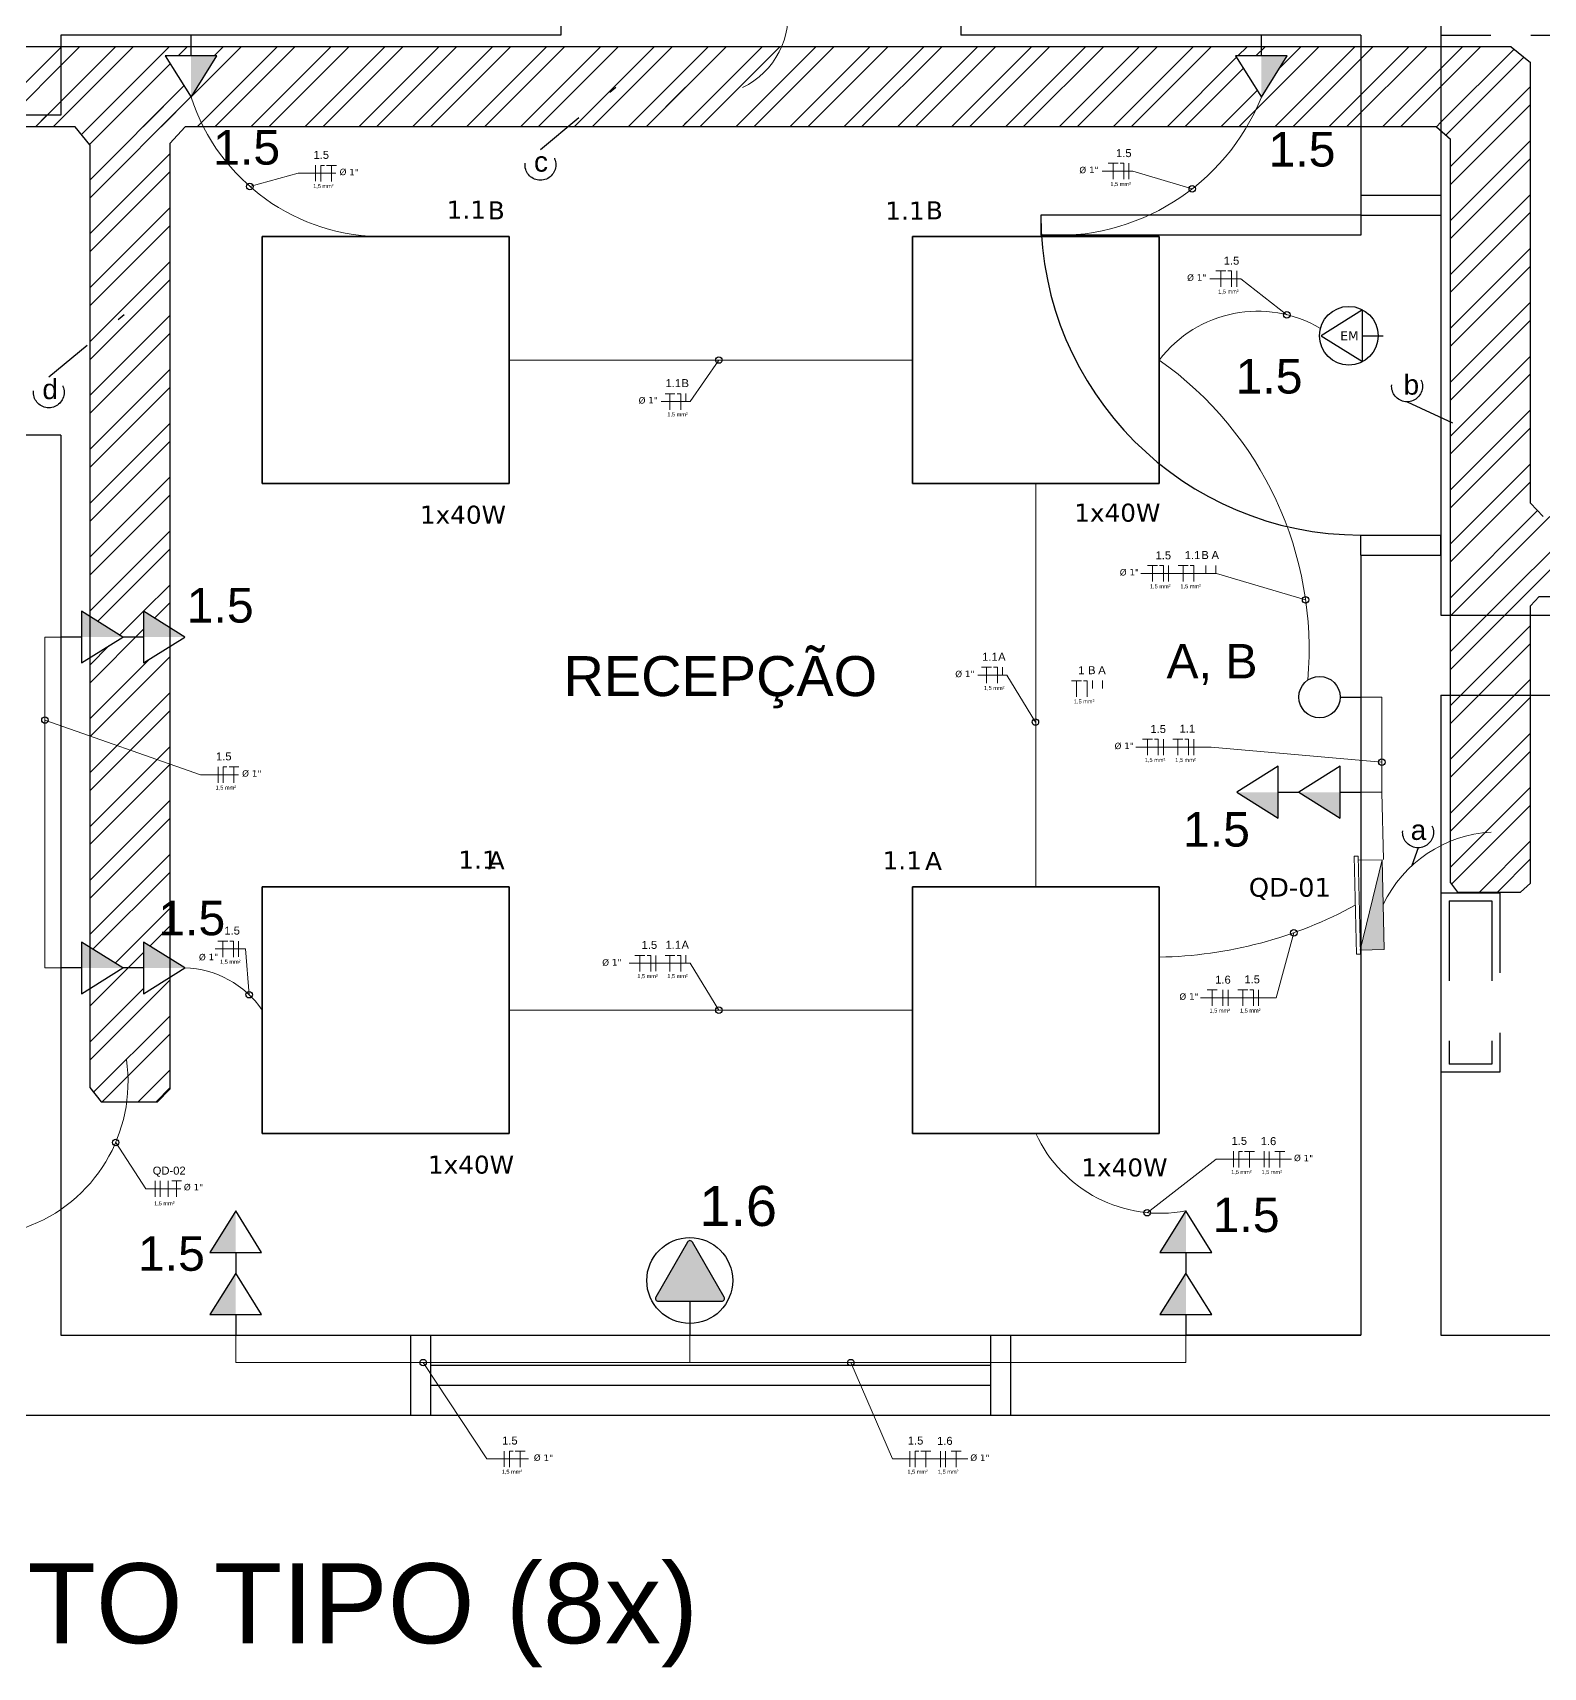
# Model space of a CAD drawing. Header units: metres. Extents: x 3257.7 to 3310.8, y 1679.5 to 1717.1.
# Drawn here: x 3265.929 to 3269.705, y 1693.458 to 1697.544 of the extents above; entities that cross this region are included whole.
import ezdxf
from ezdxf.enums import TextEntityAlignment as Align

# ---------------------------------------------------------------- set-up
doc = ezdxf.new("R2010")
doc.units = ezdxf.units.M
doc.linetypes.add('CONTORNO_QUADRO_T', pattern=[0.35, 0.2, -0.15])
doc.linetypes.add('HIDDEN2', pattern=[0.1875, 0.125, -0.0625])
doc.layers.add('DLX_BLD1_LUM', color=7, linetype='Continuous', true_color=0x55aa00)
for name, color, linetype, lineweight in [('ELE-PEÇAS', 10, 'Continuous', 13), ('Elet TEXT TOMADAS', 7, 'Continuous', 0), ('ELETRODUTO LUMINÁRIAS', 3, 'Continuous', 30), ('ELETRODUTOS', 5, 'Continuous', 20), ('REDE ELETRICA', 7, 'Continuous', 9)]:
    doc.layers.add(name, color=color, linetype=linetype, lineweight=lineweight)
for name, color, linetype in [('ELET- PEÇAS', 4, 'Continuous'), ('ELET-TOMADA', 4, 'Continuous'), ('ELETROCALHA NO FORRO', 6, 'Continuous'), ('ELETRODUTO LUMINÁRIA', 3, 'Continuous'), ('PAREDE', 4, 'Continuous'), ('PROJECAO', 1, 'HIDDEN2'), ('QUADROS_E_CAIXAS', 7, 'Continuous'), ('TEXTO-1', 7, 'Continuous'), ('VISTA', 251, 'Continuous')]:
    doc.layers.add(name, color=color, linetype=linetype)
doc.styles.add('ARIAL', font='arial.ttf')
doc.styles.add('GYN_Carimbo_Página', font='arial.ttf', dxfattribs={"height": 0.6})
doc.styles.add('KDF2', font='verdana.ttf', dxfattribs={"width": 0.9})
doc.styles.get("Standard").update_dxf_attribs({"font": 'arial.ttf'})
doc.styles.add('TableTextStyle', font='')
doc.styles.add('VERDANA', font='verdana.ttf')
doc.styles.get('TableTextStyle').set_extended_font_data('VERDANA.TTF')

# ---------------------------------------------------------------- blocks, each defined once
blk = doc.blocks.new('*U12')
blk.add_line((0, 0.12), (0, 0))
blk.add_circle((0, 0.24), 0.12)
at = {"layer": 'REDE ELETRICA', "style": 'GYN_Carimbo_Página'}
blk.add_attdef('COMANDO', text='', height=0.2, dxfattribs=at).set_placement((0, 0.5421), align=Align.MIDDLE_CENTER)
blk = doc.blocks.new('QLT SOBRE-50')
at = {"ltscale": 0.03}
h = blk.add_hatch(color=3, dxfattribs=at)
h.set_gradient(color1=(0, 255, 0), color2=(0, 255, 0), tint=1)
h.paths.add_polyline_path([(-0.225, 0.12), (-0.225, 0), (0.225, 0)])
for p, q in [((-0.245, 0.12), (-0.245, 0.14)), ((0.245, 0.14), (-0.245, 0.14)), ((0.245, 0.12), (-0.245, 0.12)), ((-0.225, 0.12), (-0.225, 0)), ((0.225, 0), (-0.225, 0.12)), ((0.225, 0), (0.225, 0.12)), ((0.245, 0.12), (0.245, 0.14)), ((-0.225, 0), (0.225, 0))]:
    blk.add_line(p, q)
blk = doc.blocks.new('*U15')
for points in [[(0, 0.36), (-0.075, 0.24), (0, 0.24)], [(0, 0.24), (-0.075, 0.24), (-0.15, 0.12), (0, 0.12)]]:
    blk.add_hatch(color=256).paths.add_polyline_path(points)
for p, q in [((0, 0.36), (-0.15, 0.12)), ((0.15, 0.12), (0, 0.36)), ((-0.15, 0.12), (0.15, 0.12)), ((0, 0.12), (0, 0))]:
    blk.add_line(p, q)
at = {"layer": 'REDE ELETRICA', "style": 'GYN_Carimbo_Página'}
blk.add_attdef('CIRCUITO', text='', height=0.2, dxfattribs=at).set_placement((0, 0.5421), align=Align.MIDDLE_CENTER)
blk = doc.blocks.new('TOM-BAIXA')
at = {"layer": 'ELET- PEÇAS'}
blk.add_line((0, -0.0898), (0, 0), dxfattribs=at)
blk.add_lwpolyline([(0.0065, -0.2469), (0.0907, -0.101, 0.57735), (0.0842, -0.0898), (-0.0842, -0.0898, 0.57735), (-0.0907, -0.101), (-0.0065, -0.2469, 0.57735)], format="xyb", close=True, dxfattribs=at)
blk = doc.blocks.new('bifasica')
at = {"layer": 'ELET-TOMADA', "ltscale": 0.5}
blk.add_hatch(color=256, dxfattribs=at).paths.add_polyline_path([(-0.0435, -0.0838, 0.57735), (-0.0322, -0.0903), (0.1136, -0.0061, 0.57735), (0.1136, 0.0068), (-0.0322, 0.0911, 0.57735), (-0.0435, 0.0846)])
at = {"layer": 'ELETRODUTO LUMINÁRIAS'}
blk.add_circle((0.0116, 0.0009), 0.1139, dxfattribs=at)
at = {"layer": 'ELET-TOMADA', "ltscale": 0.5, "rotation": 90}
blk.add_blockref('TOM-BAIXA', (-0.1333, 0.0004), dxfattribs=at)
blk = doc.blocks.new('*U36')
for p, q in [((0, 0.36), (-0.15, 0.12)), ((0.15, 0.12), (0, 0.36)), ((-0.15, 0.12), (0.15, 0.12)), ((0, 0.12), (0, 0))]:
    blk.add_line(p, q)
blk.add_circle((0, 0.2), 0.17)
at = {"layer": 'REDE ELETRICA', "style": 'GYN_Carimbo_Página'}
blk.add_attdef('CIRCUITO', text='', height=0.2, dxfattribs=at).set_placement((0, 0.5421), align=Align.MIDDLE_CENTER)

msp = doc.modelspace()

# ---------------------------------------------------------------- hatches: boundary and pattern name
at = {"layer": 'ELETROCALHA NO FORRO'}
h = msp.add_hatch(dxfattribs=at)
h.set_pattern_fill('ANSI32', color=256, scale=0.01)
h.paths.add_polyline_path([(3272.9616, 1696.3353), (3272.4185, 1696.3353, -0.027694), (3272.3336, 1696.3101, 0.051154), (3272.2886, 1696.1353), (3272.9616, 1696.1353)])
h.paths.add_polyline_path([(3272.3336, 1696.3101, -0.058231), (3272.1491, 1696.2886), (3272.1491, 1696.2386), (3272.1491, 1696.1353), (3272.2886, 1696.1353, -0.051154)])
h.paths.add_polyline_path([(3272.3336, 1696.3101, -0.007623), (3272.3433, 1696.3353), (3271.9491, 1696.3353), (3271.9491, 1696.2886), (3272.1491, 1696.2886, 0.058231)])
h.paths.add_polyline_path([(3272.1491, 1696.2886), (3271.9491, 1696.2886), (3271.9491, 1696.2386), (3272.1491, 1696.2386)])
h.paths.add_polyline_path([(3272.1491, 1696.2386), (3271.9491, 1696.2386), (3271.9491, 1696.1353), (3272.1491, 1696.1353)])
h.paths.add_polyline_path([(3275.3991, 1696.3353), (3272.9616, 1696.3353), (3272.9616, 1696.1353), (3275.3991, 1696.1353)])
h.paths.add_polyline_path([(3276.3616, 1696.3353), (3276.0042, 1696.3353), (3275.9596, 1696.3697), (3275.9596, 1696.777, 0.170652), (3275.7596, 1696.6927), (3275.7596, 1696.3663), (3275.7231, 1696.3353), (3275.5491, 1696.3353), (3275.5491, 1696.1353), (3276.3616, 1696.1353)])
h.paths.add_polyline_path([(3275.5031, 1696.3353), (3275.3991, 1696.3353), (3275.3991, 1696.1353), (3275.5031, 1696.1353)])
h.paths.add_polyline_path([(3275.5491, 1696.3353), (3275.5031, 1696.3353), (3275.5031, 1696.1353), (3275.5491, 1696.1353)])
h.paths.add_polyline_path([(3276.7193, 1696.2973), (3276.6702, 1696.3353), (3276.3616, 1696.3353), (3276.3616, 1696.1353), (3276.6742, 1696.1353), (3276.7193, 1696.1648)])
h.paths.add_polyline_path([(3275.8991, 1698.2861), (3275.7764, 1698.2861), (3275.7596, 1698.2709), (3275.7596, 1697.6886), (3275.8491, 1697.6886), (3275.8991, 1697.6886)])
h.paths.add_polyline_path([(3275.9491, 1698.2793), (3275.9394, 1698.2861), (3275.8991, 1698.2861), (3275.8991, 1697.6886), (3275.9491, 1697.6886)])
h.paths.add_polyline_path([(3275.9596, 1698.272), (3275.9491, 1698.2793), (3275.9491, 1697.6886), (3275.8991, 1697.6886), (3275.8991, 1697.5386), (3275.8491, 1697.5386), (3275.7596, 1697.5386), (3275.7596, 1696.6927, -0.170652), (3275.9596, 1696.777)])
h.paths.add_polyline_path([(3275.8991, 1697.6886), (3275.8491, 1697.6886), (3275.8491, 1697.5386), (3275.8991, 1697.5386)], flags=17)
h.paths.add_polyline_path([(3275.8491, 1697.6886), (3275.7596, 1697.6886), (3275.7596, 1697.5386), (3275.8491, 1697.5386)], flags=17)
h.paths.add_polyline_path([(3269.2491, 1697.5095), (3267.5618, 1697.5095, 0.025129), (3267.5652, 1697.3095), (3269.2491, 1697.3095)])
h.paths.add_polyline_path([(3268.9358, 1697.4869), (3269.0652, 1697.4869), (3269.0005, 1697.3834)], flags=16)
h.paths.add_polyline_path([(3269.4491, 1697.5095), (3269.2491, 1697.5095), (3269.2491, 1697.3095), (3269.4379, 1697.3095), (3269.4491, 1697.2994)])
h.paths.add_polyline_path([(3267.5618, 1697.5095), (3266.3249, 1697.5095), (3266.3249, 1697.4869), (3266.3896, 1697.4869), (3266.3249, 1697.3834, 0.039705), (3266.3556, 1697.3095), (3267.5652, 1697.3095, -0.025129)])
h.paths.add_polyline_path([(3266.3249, 1697.3834), (3266.2603, 1697.4869), (3266.3249, 1697.4869), (3266.3249, 1697.5095), (3265.9991, 1697.5095), (3265.9991, 1697.3386), (3265.8491, 1697.3386), (3265.8491, 1697.5095), (3265.3017, 1697.5095), (3265.2791, 1697.478), (3265.2791, 1697.3379), (3265.3122, 1697.3095), (3266.3556, 1697.3095, -0.039705)])
h.paths.add_polyline_path([(3265.9991, 1697.5095), (3265.8491, 1697.5095), (3265.8491, 1697.3386), (3265.9991, 1697.3386)], flags=17)
h.paths.add_polyline_path([(3276.4581, 1698.1019), (3276.6799, 1698.1019), (3276.6799, 1698.1694), (3276.4581, 1698.1694)], flags=9)
h = msp.add_hatch(dxfattribs=at)
h.set_pattern_fill('ANSI32', color=256, scale=0.01)
h.paths.add_polyline_path([(3266.2717, 1696.8387, 0.010536), (3266.226, 1696.8539, -0.624493), (3266.2116, 1696.8515), (3266.0717, 1696.7529), (3266.0717, 1696.0851), (3266.1543, 1696.0335), (3266.206, 1696.0335), (3266.206, 1696.0982), (3266.2717, 1696.0571)])
h.paths.add_polyline_path([(3266.2717, 1697.2678), (3266.3106, 1697.3095), (3267.5652, 1697.3095, -0.025129), (3267.5618, 1697.5095), (3265.9991, 1697.5095), (3265.9991, 1697.3386), (3265.8491, 1697.3386), (3265.8491, 1697.5095), (3265.3017, 1697.5095), (3265.2791, 1697.478), (3265.2791, 1697.3379), (3265.3122, 1697.3095), (3266.035, 1697.3095), (3266.0717, 1697.2643), (3266.0717, 1696.8898, -0.031123), (3266.2104, 1696.8585, -1.003557), (3266.226, 1696.8539, -0.010536), (3266.2717, 1696.8387)])
h.paths.add_polyline_path([(3266.3249, 1697.3834), (3266.2603, 1697.4869), (3266.3896, 1697.4869)], flags=16)
h.paths.add_polyline_path([(3266.2116, 1696.8515, -0.229284), (3266.2104, 1696.8585, 0.031123), (3266.0717, 1696.8898), (3266.0717, 1696.7529)])
h.paths.add_polyline_path([(3266.2717, 1696.01), (3266.206, 1695.9689), (3266.206, 1696.0335), (3266.1543, 1696.0335), (3266.0717, 1695.9819), (3266.0717, 1695.2582), (3266.1543, 1695.2066), (3266.206, 1695.2066), (3266.206, 1695.2713), (3266.2717, 1695.2302)])
h.paths.add_polyline_path([(3266.2717, 1695.183), (3266.206, 1695.142), (3266.206, 1695.2066), (3266.1543, 1695.2066), (3266.0717, 1695.155), (3266.0717, 1694.9074), (3266.1002, 1694.8722), (3266.2407, 1694.8722), (3266.2717, 1694.9038)])
h.paths.add_polyline_path([(3266.2411, 1695.2481), (3266.3507, 1695.2481), (3266.3507, 1695.3757), (3266.2411, 1695.3757)], flags=9)
h = msp.add_hatch(dxfattribs=at)
h.set_pattern_fill('ANSI32', color=256, scale=0.01)
h.paths.add_polyline_path([(3271.9491, 1696.1353), (3271.9491, 1696.2386), (3271.9491, 1696.3353), (3269.7051, 1696.3353), (3269.673, 1696.3685), (3269.673, 1697.4696), (3269.6249, 1697.5095), (3269.4491, 1697.5095), (3269.4491, 1697.2994), (3269.473, 1697.2779), (3269.473, 1696.0886), (3269.673, 1696.0886), (3269.673, 1696.1119), (3269.6947, 1696.1353)])
h = msp.add_hatch(dxfattribs=at)
h.set_pattern_fill('ANSI32', color=256, scale=0.01)
h.paths.add_polyline_path([(3269.673, 1695.8886), (3269.473, 1695.8886), (3269.473, 1695.4191), (3269.491, 1695.3963), (3269.6483, 1695.3963), (3269.673, 1695.4182)])
h.paths.add_polyline_path([(3269.673, 1696.0886), (3269.473, 1696.0886), (3269.473, 1695.8886), (3269.673, 1695.8886)])

# ---------------------------------------------------------------- linework, layer by layer
msp.add_line((3269.2491, 1694.2886), (3268.8116, 1694.2886))
for centre in [(3266.472, 1697.1599), (3268.8276, 1697.1543), (3269.0641, 1696.8393), (3267.644, 1696.7261), (3269.1109, 1696.1265), (3265.9597, 1695.8263), (3268.4355, 1695.8212), (3269.3016, 1695.7211), (3269.0813, 1695.2944), (3266.4702, 1695.1397), (3267.644, 1695.1011), (3266.1365, 1694.7702), (3268.7148, 1694.5947), (3266.9052, 1694.2199), (3267.9741, 1694.2199)]:
    msp.add_circle(centre, 0.00812)
at = {"layer": 'DLX_BLD1_LUM'}
for points in [[(3266.5031, 1696.4176, 0), (3266.5031, 1697.0346, 0)], [(3266.5031, 1697.0346, 0), (3266.5031, 1697.0346, 0)], [(3266.5031, 1697.0346, 0), (3266.5031, 1696.4176, 0)], [(3266.5031, 1697.0346, 0), (3267.1201, 1697.0346, 0)], [(3267.1201, 1697.0346, 0), (3266.5031, 1697.0346, 0)], [(3266.5031, 1697.0346, 0), (3266.5031, 1697.0346, 0)], [(3266.5031, 1697.0346, 0), (3266.5031, 1696.4176, 0)], [(3267.1201, 1697.0346, 0), (3266.5031, 1697.0346, 0)], [(3266.5031, 1696.4176, 0), (3266.5031, 1697.0346, 0)], [(3266.5031, 1697.0346, 0), (3267.1201, 1697.0346, 0)], [(3267.1201, 1697.0346, 0), (3267.1201, 1696.4176, 0)], [(3267.1201, 1696.4176, 0), (3267.1201, 1697.0346, 0)], [(3267.1201, 1697.0346, 0), (3267.1201, 1697.0346, 0)], [(3267.1201, 1697.0346, 0), (3267.1201, 1697.0346, 0)], [(3267.1201, 1696.4176, 0), (3267.1201, 1697.0346, 0)], [(3267.1201, 1697.0346, 0), (3267.1201, 1696.4176, 0)], [(3268.1281, 1696.4176, 0), (3268.1281, 1697.0346, 0)], [(3268.1281, 1697.0346, 0), (3268.1281, 1697.0346, 0)], [(3268.1281, 1697.0346, 0), (3268.1281, 1696.4176, 0)], [(3268.1281, 1697.0346, 0), (3268.7451, 1697.0346, 0)], [(3268.7451, 1697.0346, 0), (3268.1281, 1697.0346, 0)], [(3268.1281, 1697.0346, 0), (3268.1281, 1697.0346, 0)], [(3268.1281, 1697.0346, 0), (3268.1281, 1696.4176, 0)], [(3268.7451, 1697.0346, 0), (3268.1281, 1697.0346, 0)], [(3268.1281, 1696.4176, 0), (3268.1281, 1697.0346, 0)], [(3268.1281, 1697.0346, 0), (3268.7451, 1697.0346, 0)], [(3268.7451, 1697.0346, 0), (3268.7451, 1696.4176, 0)], [(3268.7451, 1696.4176, 0), (3268.7451, 1697.0346, 0)], [(3268.7451, 1697.0346, 0), (3268.7451, 1697.0346, 0)], [(3268.7451, 1697.0346, 0), (3268.7451, 1697.0346, 0)], [(3268.7451, 1696.4176, 0), (3268.7451, 1697.0346, 0)], [(3268.7451, 1697.0346, 0), (3268.7451, 1696.4176, 0)], [(3267.1201, 1696.4176, 0), (3266.5031, 1696.4176, 0)], [(3266.5031, 1696.4176, 0), (3266.5031, 1696.4176, 0)], [(3266.5031, 1696.4176, 0), (3267.1201, 1696.4176, 0)], [(3266.5031, 1696.4176, 0), (3266.5031, 1696.4176, 0)], [(3266.5031, 1696.4176, 0), (3267.1201, 1696.4176, 0)], [(3267.1201, 1696.4176, 0), (3266.5031, 1696.4176, 0)], [(3267.1201, 1696.4176, 0), (3267.1201, 1696.4176, 0)], [(3267.1201, 1696.4176, 0), (3267.1201, 1696.4176, 0)], [(3268.7451, 1696.4176, 0), (3268.1281, 1696.4176, 0)], [(3268.1281, 1696.4176, 0), (3268.1281, 1696.4176, 0)], [(3268.1281, 1696.4176, 0), (3268.7451, 1696.4176, 0)], [(3268.1281, 1696.4176, 0), (3268.1281, 1696.4176, 0)], [(3268.1281, 1696.4176, 0), (3268.7451, 1696.4176, 0)], [(3268.7451, 1696.4176, 0), (3268.1281, 1696.4176, 0)], [(3268.7451, 1696.4176, 0), (3268.7451, 1696.4176, 0)], [(3268.7451, 1696.4176, 0), (3268.7451, 1696.4176, 0)], [(3266.5031, 1694.7926, 0), (3266.5031, 1695.4096, 0)], [(3266.5031, 1695.4096, 0), (3266.5031, 1694.7926, 0)], [(3266.5031, 1695.4096, 0), (3267.1201, 1695.4096, 0)], [(3267.1201, 1695.4096, 0), (3266.5031, 1695.4096, 0)], [(3266.5031, 1695.4096, 0), (3266.5031, 1694.7926, 0)], [(3267.1201, 1695.4096, 0), (3266.5031, 1695.4096, 0)], [(3266.5031, 1694.7926, 0), (3266.5031, 1695.4096, 0)], [(3266.5031, 1695.4096, 0), (3267.1201, 1695.4096, 0)], [(3267.1201, 1695.4096, 0), (3267.1201, 1694.7926, 0)], [(3267.1201, 1694.7926, 0), (3267.1201, 1695.4096, 0)], [(3267.1201, 1695.4096, 0), (3267.1201, 1695.4096, 0)], [(3267.1201, 1695.4096, 0), (3267.1201, 1695.4096, 0)], [(3267.1201, 1694.7926, 0), (3267.1201, 1695.4096, 0)], [(3267.1201, 1695.4096, 0), (3267.1201, 1694.7926, 0)], [(3268.1281, 1694.7926, 0), (3268.1281, 1695.4096, 0)], [(3268.1281, 1695.4096, 0), (3268.1281, 1695.4096, 0)], [(3268.1281, 1695.4096, 0), (3268.1281, 1694.7926, 0)], [(3268.1281, 1695.4096, 0), (3268.7451, 1695.4096, 0)], [(3268.7451, 1695.4096, 0), (3268.1281, 1695.4096, 0)], [(3268.1281, 1695.4096, 0), (3268.1281, 1695.4096, 0)], [(3268.1281, 1695.4096, 0), (3268.1281, 1694.7926, 0)], [(3268.7451, 1695.4096, 0), (3268.1281, 1695.4096, 0)], [(3268.1281, 1694.7926, 0), (3268.1281, 1695.4096, 0)], [(3268.1281, 1695.4096, 0), (3268.7451, 1695.4096, 0)], [(3268.7451, 1695.4096, 0), (3268.7451, 1694.7926, 0)], [(3268.7451, 1694.7926, 0), (3268.7451, 1695.4096, 0)], [(3268.7451, 1694.7926, 0), (3268.7451, 1695.4096, 0)], [(3268.7451, 1695.4096, 0), (3268.7451, 1694.7926, 0)], [(3266.4643, 1695.1954, 0), (3266.4643, 1695.1954, 0)], [(3266.4643, 1695.1954, 0), (3266.4643, 1695.1954, 0)], [(3267.1201, 1694.7926, 0), (3266.5031, 1694.7926, 0)], [(3266.5031, 1694.7926, 0), (3266.5031, 1694.7926, 0)], [(3266.5031, 1694.7926, 0), (3267.1201, 1694.7926, 0)], [(3266.5031, 1694.7926, 0), (3266.5031, 1694.7926, 0)], [(3266.5031, 1694.7926, 0), (3267.1201, 1694.7926, 0)], [(3267.1201, 1694.7926, 0), (3266.5031, 1694.7926, 0)], [(3267.1201, 1694.7926, 0), (3267.1201, 1694.7926, 0)], [(3267.1201, 1694.7926, 0), (3267.1201, 1694.7926, 0)], [(3268.7451, 1694.7926, 0), (3268.1281, 1694.7926, 0)], [(3268.1281, 1694.7926, 0), (3268.1281, 1694.7926, 0)], [(3268.1281, 1694.7926, 0), (3268.7451, 1694.7926, 0)], [(3268.1281, 1694.7926, 0), (3268.1281, 1694.7926, 0)], [(3268.1281, 1694.7926, 0), (3268.7451, 1694.7926, 0)], [(3268.7451, 1694.7926, 0), (3268.1281, 1694.7926, 0)], [(3268.7451, 1694.7926, 0), (3268.7451, 1694.7926, 0)], [(3268.7451, 1694.7926, 0), (3268.7451, 1694.7926, 0)]]:
    msp.add_polyline3d(points, dxfattribs=at)
at = {"layer": 'Elet TEXT TOMADAS', "color": 7, "ltscale": 0.02}
for p, q in [((3266.6362, 1697.1732), (3266.6362, 1697.2129)), ((3266.6491, 1697.1728), (3266.6491, 1697.2128)), ((3266.6635, 1697.2128), (3266.6759, 1697.2128)), ((3266.6883, 1697.2128), (3266.6759, 1697.2128)), ((3266.6759, 1697.1728), (3266.6759, 1697.2128)), ((3268.6172, 1697.2179), (3268.6297, 1697.2179)), ((3268.6421, 1697.2179), (3268.6297, 1697.2179)), ((3268.6297, 1697.1779), (3268.6297, 1697.2179)), ((3268.6564, 1697.1779), (3268.6564, 1697.2179)), ((3268.6694, 1697.1781), (3268.6694, 1697.2181)), ((3268.8865, 1696.949), (3268.899, 1696.949)), ((3268.9114, 1696.949), (3268.899, 1696.949)), ((3268.899, 1696.909), (3268.899, 1696.949)), ((3268.9257, 1696.909), (3268.9257, 1696.949)), ((3268.9387, 1696.9091), (3268.9387, 1696.9491)), ((3267.5097, 1696.6421), (3267.5221, 1696.6421)), ((3267.5345, 1696.6421), (3267.5221, 1696.6421)), ((3267.5221, 1696.6021), (3267.5221, 1696.6421)), ((3267.5489, 1696.6021), (3267.5489, 1696.6421)), ((3267.5618, 1696.6223), (3267.5618, 1696.6423)), ((3268.7161, 1696.2123), (3268.7285, 1696.2123)), ((3268.741, 1696.2123), (3268.7285, 1696.2123)), ((3268.7285, 1696.1723), (3268.7285, 1696.2123)), ((3268.7553, 1696.1723), (3268.7553, 1696.2123)), ((3268.7682, 1696.1724), (3268.7682, 1696.2124)), ((3268.7922, 1696.2123), (3268.8047, 1696.2123)), ((3268.8171, 1696.2123), (3268.8047, 1696.2123)), ((3268.8047, 1696.1723), (3268.8047, 1696.2123)), ((3268.8314, 1696.1723), (3268.8314, 1696.2123)), ((3268.8612, 1696.1926), (3268.8612, 1696.2126)), ((3268.8866, 1696.1926), (3268.8866, 1696.2126)), ((3268.3011, 1695.9581), (3268.3136, 1695.9581)), ((3268.326, 1695.9581), (3268.3136, 1695.9581)), ((3268.3136, 1695.9181), (3268.3136, 1695.9581)), ((3268.3404, 1695.9181), (3268.3404, 1695.9581)), ((3268.3533, 1695.9383), (3268.3533, 1695.9583)), ((3268.526, 1695.9246), (3268.5384, 1695.9246)), ((3268.5508, 1695.9246), (3268.5384, 1695.9246)), ((3268.5384, 1695.8846), (3268.5384, 1695.9246)), ((3268.5652, 1695.8846), (3268.5652, 1695.9246)), ((3268.5781, 1695.9047), (3268.5781, 1695.9247)), ((3268.6035, 1695.9047), (3268.6035, 1695.9247)), ((3268.7032, 1695.7783), (3268.7157, 1695.7783)), ((3268.7281, 1695.7783), (3268.7157, 1695.7783)), ((3268.7157, 1695.7383), (3268.7157, 1695.7783)), ((3268.7424, 1695.7383), (3268.7424, 1695.7783)), ((3268.7554, 1695.7384), (3268.7554, 1695.7784)), ((3268.7793, 1695.7783), (3268.7918, 1695.7783)), ((3268.8042, 1695.7783), (3268.7918, 1695.7783)), ((3268.7918, 1695.7383), (3268.7918, 1695.7783)), ((3268.8186, 1695.7383), (3268.8186, 1695.7783)), ((3268.8315, 1695.7387), (3268.8315, 1695.7784)), ((3266.3925, 1695.6696), (3266.3925, 1695.7092)), ((3266.4055, 1695.6691), (3266.4055, 1695.7091)), ((3266.4198, 1695.7091), (3266.4322, 1695.7091)), ((3266.4447, 1695.7091), (3266.4322, 1695.7091)), ((3266.4322, 1695.6691), (3266.4322, 1695.7091)), ((3266.3917, 1695.2736), (3266.4041, 1695.2736)), ((3266.4165, 1695.2736), (3266.4041, 1695.2736)), ((3266.4041, 1695.2336), (3266.4041, 1695.2736)), ((3266.4309, 1695.2336), (3266.4309, 1695.2736)), ((3266.4438, 1695.2341), (3266.4438, 1695.2737)), ((3267.4346, 1695.2378), (3267.4471, 1695.2378)), ((3267.4595, 1695.2378), (3267.4471, 1695.2378)), ((3267.4471, 1695.1978), (3267.4471, 1695.2378)), ((3267.4739, 1695.1978), (3267.4739, 1695.2378)), ((3267.4868, 1695.1983), (3267.4868, 1695.2379)), ((3267.5097, 1695.238), (3267.5221, 1695.238)), ((3267.5345, 1695.238), (3267.5221, 1695.238)), ((3267.5221, 1695.198), (3267.5221, 1695.238)), ((3267.5489, 1695.198), (3267.5489, 1695.238)), ((3267.5618, 1695.2181), (3267.5618, 1695.2381)), ((3268.8651, 1695.1517), (3268.8776, 1695.1517)), ((3268.89, 1695.1517), (3268.8776, 1695.1517)), ((3268.8776, 1695.1117), (3268.8776, 1695.1517)), ((3268.9044, 1695.1117), (3268.9044, 1695.1517)), ((3268.9173, 1695.1118), (3268.9173, 1695.1518)), ((3268.9413, 1695.1517), (3268.9537, 1695.1517)), ((3268.9661, 1695.1517), (3268.9537, 1695.1517)), ((3268.9537, 1695.1117), (3268.9537, 1695.1517)), ((3268.9805, 1695.1117), (3268.9805, 1695.1517)), ((3268.9934, 1695.1121), (3268.9934, 1695.1518)), ((3268.9309, 1694.7085), (3268.9309, 1694.7481)), ((3268.9438, 1694.708), (3268.9438, 1694.748)), ((3268.9582, 1694.748), (3268.9706, 1694.748)), ((3268.983, 1694.748), (3268.9706, 1694.748)), ((3268.9706, 1694.708), (3268.9706, 1694.748)), ((3269.007, 1694.7081), (3269.007, 1694.7481)), ((3269.0199, 1694.708), (3269.0199, 1694.748)), ((3269.0343, 1694.748), (3269.0467, 1694.748)), ((3269.0592, 1694.748), (3269.0467, 1694.748)), ((3269.0467, 1694.708), (3269.0467, 1694.748)), ((3266.2351, 1694.6345), (3266.2351, 1694.6745)), ((3266.2481, 1694.6344), (3266.2481, 1694.6744)), ((3266.2674, 1694.6344), (3266.2674, 1694.6744)), ((3266.2765, 1694.6742), (3266.2889, 1694.6742)), ((3266.3013, 1694.6742), (3266.2889, 1694.6742)), ((3266.2889, 1694.6342), (3266.2889, 1694.6742)), ((3267.1077, 1693.9592), (3267.1077, 1693.9989)), ((3267.1206, 1693.9588), (3267.1206, 1693.9988)), ((3267.135, 1693.9988), (3267.1474, 1693.9988)), ((3267.1598, 1693.9988), (3267.1474, 1693.9988)), ((3267.1474, 1693.9588), (3267.1474, 1693.9988)), ((3268.1218, 1693.9592), (3268.1218, 1693.9989)), ((3268.1347, 1693.9588), (3268.1347, 1693.9988)), ((3268.1491, 1693.9988), (3268.1615, 1693.9988)), ((3268.1739, 1693.9988), (3268.1615, 1693.9988)), ((3268.1615, 1693.9588), (3268.1615, 1693.9988)), ((3268.1979, 1693.9589), (3268.1979, 1693.9989)), ((3268.2108, 1693.9588), (3268.2108, 1693.9988)), ((3268.2252, 1693.9988), (3268.2376, 1693.9988)), ((3268.25, 1693.9988), (3268.2376, 1693.9988)), ((3268.2376, 1693.9588), (3268.2376, 1693.9988))]:
    msp.add_line(p, q, dxfattribs=at)
at = {"layer": 'Elet TEXT TOMADAS'}
for p, q in [((3266.6491, 1697.2128), (3266.6583, 1697.2128)), ((3268.6564, 1697.2179), (3268.6472, 1697.2179)), ((3268.9257, 1696.949), (3268.9165, 1696.949)), ((3267.5489, 1696.6421), (3267.5397, 1696.6421)), ((3268.7553, 1696.2123), (3268.7461, 1696.2123)), ((3268.8314, 1696.2123), (3268.8222, 1696.2123)), ((3268.3404, 1695.9581), (3268.3311, 1695.9581)), ((3268.5652, 1695.9246), (3268.556, 1695.9246)), ((3268.7424, 1695.7783), (3268.7332, 1695.7783)), ((3268.8186, 1695.7783), (3268.8093, 1695.7783)), ((3266.4055, 1695.7091), (3266.4147, 1695.7091)), ((3266.4309, 1695.2736), (3266.4217, 1695.2736)), ((3267.4739, 1695.2378), (3267.4647, 1695.2378)), ((3267.5489, 1695.238), (3267.5397, 1695.238)), ((3268.9805, 1695.1517), (3268.9713, 1695.1517)), ((3268.9438, 1694.748), (3268.953, 1694.748)), ((3267.1206, 1693.9988), (3267.1298, 1693.9988)), ((3268.1347, 1693.9988), (3268.1439, 1693.9988))]:
    msp.add_line(p, q, dxfattribs=at)
at = {"layer": 'Elet TEXT TOMADAS', "color": 7}
for p, q in [((3266.472, 1697.1599), (3266.5926, 1697.1931)), ((3266.6869, 1697.1931), (3266.5926, 1697.1931)), ((3268.6026, 1697.1983), (3268.6794, 1697.1983)), ((3268.6122, 1697.1983), (3268.6794, 1697.1983)), ((3268.8276, 1697.1543), (3268.6794, 1697.1983)), ((3268.8719, 1696.9293), (3268.9487, 1696.9293)), ((3268.8815, 1696.9293), (3268.9487, 1696.9293)), ((3269.0641, 1696.8393), (3268.9487, 1696.9293)), ((3267.644, 1696.7261), (3267.5728, 1696.6223)), ((3267.5004, 1696.6223), (3267.5728, 1696.6223)), ((3268.6993, 1696.1926), (3268.888, 1696.1926)), ((3268.7111, 1696.1926), (3268.7782, 1696.1926)), ((3269.1109, 1696.1265), (3268.888, 1696.1926)), ((3268.2919, 1695.9383), (3268.3643, 1695.9383)), ((3268.4355, 1695.8212), (3268.3643, 1695.9383)), ((3265.9597, 1695.8263), (3266.3489, 1695.6894)), ((3268.6864, 1695.7586), (3268.8751, 1695.7586)), ((3268.6982, 1695.7586), (3268.7654, 1695.7586)), ((3269.3016, 1695.7211), (3268.8751, 1695.7586)), ((3266.4433, 1695.6894), (3266.3489, 1695.6894)), ((3269.0813, 1695.2944), (3269.037, 1695.132)), ((3266.3849, 1695.2539), (3266.4614, 1695.2539)), ((3266.4702, 1695.1397), (3266.4614, 1695.2539)), ((3267.4197, 1695.2181), (3267.5728, 1695.2181)), ((3267.644, 1695.1011), (3267.5728, 1695.2181)), ((3268.8483, 1695.132), (3269.037, 1695.132)), ((3268.8601, 1695.132), (3268.9273, 1695.132)), ((3266.1365, 1694.7702), (3266.2122, 1694.6544)), ((3268.7148, 1694.5947), (3268.8873, 1694.7284)), ((3269.076, 1694.7284), (3268.8873, 1694.7284)), ((3269.0642, 1694.7284), (3268.997, 1694.7284)), ((3266.2997, 1694.6544), (3266.2122, 1694.6544)), ((3266.9052, 1694.2199), (3267.0641, 1693.9791)), ((3267.9741, 1694.2199), (3268.0782, 1693.9791)), ((3267.1683, 1693.9791), (3267.0641, 1693.9791)), ((3268.2669, 1693.9791), (3268.0782, 1693.9791)), ((3268.2551, 1693.9791), (3268.1879, 1693.9791))]:
    msp.add_line(p, q, dxfattribs=at)
at = {"layer": 'ELETROCALHA NO FORRO'}
for p, q in [((3269.6249, 1697.5095), (3265.3017, 1697.5095)), ((3269.6249, 1697.5095), (3269.673, 1697.4696)), ((3269.673, 1696.3685), (3269.673, 1697.4696)), ((3266.035, 1697.3095), (3265.3122, 1697.3095)), ((3266.0717, 1697.2643), (3266.035, 1697.3095)), ((3266.2717, 1697.2678), (3266.3106, 1697.3095)), ((3269.4379, 1697.3095), (3266.3106, 1697.3095)), ((3269.4379, 1697.3095), (3269.473, 1697.2779)), ((3266.0717, 1697.2643), (3266.0717, 1694.9074)), ((3266.2717, 1697.2678), (3266.2717, 1694.9038)), ((3269.473, 1695.4191), (3269.473, 1697.2779)), ((3269.673, 1696.3685), (3269.7051, 1696.3353)), ((3269.673, 1696.1119), (3269.6947, 1696.1353)), ((3269.673, 1695.4182), (3269.673, 1696.1119)), ((3269.6947, 1696.1353), (3276.6742, 1696.1353)), ((3269.473, 1695.4191), (3269.491, 1695.3963)), ((3269.6483, 1695.3963), (3269.673, 1695.4182)), ((3269.491, 1695.3963), (3269.6483, 1695.3963)), ((3266.0717, 1694.9074), (3266.1002, 1694.8722)), ((3266.2407, 1694.8722), (3266.2717, 1694.9038)), ((3266.1002, 1694.8722), (3266.2407, 1694.8722))]:
    msp.add_line(p, q, dxfattribs=at)
at = {"layer": 'ELETRODUTOS'}
for p, q in [((3268.1281, 1696.7261), (3267.1201, 1696.7261)), ((3268.4366, 1696.4176), (3268.4366, 1695.4096)), ((3265.9991, 1696.0335), (3265.9597, 1696.0335)), ((3265.9597, 1696.0335), (3265.9597, 1695.2066)), ((3269.2491, 1695.8836), (3269.3016, 1695.8836)), ((3269.3016, 1695.8836), (3269.3016, 1695.6459)), ((3269.3016, 1695.6459), (3269.2491, 1695.6459)), ((3269.3016, 1695.6459), (3269.3054, 1695.4773)), ((3265.9597, 1695.2066), (3265.9991, 1695.2066)), ((3268.1281, 1695.1011), (3267.1201, 1695.1011)), ((3266.4366, 1694.2199), (3266.4366, 1694.2886)), ((3267.5719, 1694.2199), (3267.5719, 1694.2886)), ((3268.8116, 1694.2886), (3268.8116, 1694.2199)), ((3267.5719, 1694.2199), (3266.4366, 1694.2199)), ((3268.8116, 1694.2199), (3267.5719, 1694.2199))]:
    msp.add_line(p, q, dxfattribs=at)
for centre, radius, start, end in [((3267.6138, 1697.5901), 0.2038, 296.1198, 9.2773), ((3266.8049, 1697.5392), 0.5046, 197.979, 270.7608), ((3268.4871, 1697.5911), 0.5538, 266.0691, 337.9737), ((3268.9908, 1696.5399), 0.3083, 59.3513, 142.849), ((3268.2349, 1696.0034), 0.8847, 354.9871, 54.7776), ((3269.5915, 1695.2299), 0.3165, 93.0369, 154.7805), ((3268.7262, 1696.2962), 1.0628, 271.0193, 298.6115), ((3266.3026, 1694.9636), 0.2431, 34.4408, 88.3907), ((3265.7805, 1694.9219), 0.3869, 289.4279, 8.284), ((3268.7484, 1694.9365), 0.3434, 204.7696, 280.6043)]:
    msp.add_arc(centre, radius, start, end, dxfattribs=at)
at = {"layer": 'PAREDE', "linetype": 'Continuous'}
for p, q in [((3269.4491, 1700.9386), (3269.4491, 1697.1386)), ((3267.2491, 1697.6886), (3267.2491, 1697.5386)), ((3268.2491, 1697.6886), (3268.2491, 1697.5386)), ((3267.2491, 1697.5386), (3265.9991, 1697.5386)), ((3269.2491, 1697.5386), (3268.2491, 1697.5386)), ((3269.2491, 1697.5386), (3269.2491, 1697.1386)), ((3269.2491, 1697.1386), (3269.4491, 1697.1386)), ((3269.2491, 1696.2386), (3269.2491, 1694.2886)), ((3269.2491, 1696.2386), (3269.4491, 1696.2386)), ((3269.4491, 1696.2386), (3269.4491, 1696.0886)), ((3269.4491, 1695.8886), (3269.4491, 1694.2886))]:
    msp.add_line(p, q, dxfattribs=at)
at = {"layer": 'PAREDE'}
for p, q in [((3265.9991, 1697.5386), (3265.9991, 1697.3386)), ((3265.9991, 1697.3386), (3265.8491, 1697.3386)), ((3265.9991, 1696.5386), (3265.8491, 1696.5386)), ((3265.9991, 1696.5386), (3265.9991, 1694.2886)), ((3269.4491, 1696.0886), (3270.3491, 1696.0886)), ((3269.4491, 1695.8886), (3270.3491, 1695.8886)), ((3265.9991, 1694.2886), (3266.8741, 1694.2886)), ((3266.8741, 1694.0886), (3266.8741, 1694.2886)), ((3268.3741, 1694.2886), (3269.2491, 1694.2886)), ((3268.3741, 1694.0886), (3268.3741, 1694.2886)), ((3269.4491, 1694.2886), (3271.9491, 1694.2886)), ((3262.3991, 1694.0886), (3266.8741, 1694.0886)), ((3268.3741, 1694.0886), (3273.0241, 1694.0886))]:
    msp.add_line(p, q, dxfattribs=at)
at = {"layer": 'PROJECAO'}
for p, q in [((3269.4491, 1697.5386), (3271.9491, 1697.5386)), ((3267.1982, 1697.2526), (3267.3867, 1697.4084)), ((3265.9693, 1696.6839), (3266.1578, 1696.8397)), ((3269.3645, 1696.6218), (3269.553, 1696.535)), ((3269.392, 1695.5068), (3269.3766, 1695.4623))]:
    msp.add_line(p, q, dxfattribs=at)
for centre in [(3267.1982, 1697.2141), (3265.9693, 1696.6454), (3269.3645, 1696.6604), (3269.392, 1695.5453)]:
    msp.add_circle(centre, 0.0385, dxfattribs=at)
at = {"layer": 'QUADROS_E_CAIXAS', "linetype": 'CONTORNO_QUADRO_T'}
for p, q in [((3269.4491, 1695.3944), (3269.4491, 1694.9457)), ((3269.4491, 1695.3944), (3269.5966, 1695.3944)), ((3269.4695, 1695.374), (3269.4695, 1694.9661)), ((3269.4695, 1695.374), (3269.5762, 1695.374)), ((3269.5762, 1695.374), (3269.5762, 1694.9661)), ((3269.5966, 1695.3944), (3269.5966, 1694.9457)), ((3269.5762, 1694.9661), (3269.4695, 1694.9661)), ((3269.5966, 1694.9457), (3269.4491, 1694.9457))]:
    msp.add_line(p, q, dxfattribs=at)
at = {"layer": 'VISTA', "linetype": 'Continuous'}
for p, q in [((3269.2491, 1697.1386), (3269.2491, 1697.0886)), ((3269.4491, 1697.1386), (3269.4491, 1697.0886)), ((3269.4491, 1697.1386), (3269.4491, 1696.2386)), ((3269.2491, 1697.0886), (3268.4491, 1697.0886)), ((3268.4491, 1697.0886), (3268.4491, 1697.0386)), ((3269.2491, 1697.0886), (3269.4491, 1697.0886)), ((3269.2491, 1697.0886), (3269.2491, 1697.0386)), ((3269.2491, 1697.0386), (3268.4491, 1697.0386)), ((3269.2491, 1696.2386), (3269.2491, 1696.2886)), ((3269.2491, 1696.2886), (3269.4491, 1696.2886)), ((3269.4491, 1696.2386), (3269.4491, 1696.2886))]:
    msp.add_line(p, q, dxfattribs=at)
at = {"layer": 'VISTA'}
for p, q in [((3266.8741, 1694.2886), (3268.3741, 1694.2886)), ((3266.9241, 1694.0886), (3266.9241, 1694.2886)), ((3268.3241, 1694.0886), (3268.3241, 1694.2886)), ((3266.9241, 1694.2136), (3268.3241, 1694.2136)), ((3266.9241, 1694.1636), (3268.3241, 1694.1636)), ((3266.8741, 1694.0886), (3268.3741, 1694.0886))]:
    msp.add_line(p, q, dxfattribs=at)
at = {"layer": 'VISTA', "linetype": 'Continuous'}
msp.add_arc((3269.2491, 1697.0886), 0.8, 180, 270, dxfattribs=at)

# ---------------------------------------------------------------- block references
at = {"layer": 'ELE-PEÇAS', "xscale": 0.5, "yscale": 0.5, "zscale": 0.5, "rotation": 91.29096480811596}
msp.add_blockref('QLT SOBRE-50', (3269.3051, 1695.3647), dxfattribs=at)
at = {"layer": 'ELET-TOMADA', "color": 1, "lineweight": 25, "xscale": 0.9426021381704572, "yscale": 0.9426021381704572, "zscale": 0.9426021381704572, "rotation": 90}
msp.add_blockref('bifasica', (3267.5723, 1694.4142), dxfattribs=at)
at = {"layer": 'ELETRODUTO LUMINÁRIA'}
ref = msp.add_blockref('*U15', (3266.3249, 1697.5386), dxfattribs=dict(at, xscale=0.4310284338323022, yscale=0.4310284338323022, zscale=0.4310284338323022, rotation=180))
ref.add_attrib('CIRCUITO', '1.5', dxfattribs={"layer": 'REDE ELETRICA', "height": 0.08621, "style": 'GYN_Carimbo_Página'}).set_placement((3266.4639, 1697.2577), align=Align.MIDDLE_CENTER)
ref = msp.add_blockref('*U15', (3269.0005, 1697.5386), dxfattribs=dict(at, xscale=0.4310284338323022, yscale=0.4310284338323022, zscale=0.4310284338323022, rotation=180))
ref.add_attrib('CIRCUITO', '1.5', dxfattribs={"layer": 'REDE ELETRICA', "height": 0.08621, "style": 'GYN_Carimbo_Página'}).set_placement((3269.1019, 1697.253), align=Align.MIDDLE_CENTER)
ref = msp.add_blockref('*U36', (3269.3052, 1696.787), dxfattribs=dict(at, xscale=0.4310284338323022, yscale=0.4310284338323022, zscale=0.4310284338323022, rotation=89.99999999999997))
ref.add_attrib('CIRCUITO', '1.5', dxfattribs={"layer": 'REDE ELETRICA', "height": 0.08621, "style": 'GYN_Carimbo_Página'}).set_placement((3269.0196, 1696.6856), align=Align.MIDDLE_CENTER)
ref = msp.add_blockref('*U15', (3266.1543, 1696.0335), dxfattribs=dict(at, xscale=0.4310284338323022, yscale=0.4310284338323022, zscale=0.4310284338323022, rotation=270))
ref.add_attrib('CIRCUITO', '1.5', dxfattribs={"layer": 'REDE ELETRICA', "height": 0.08621, "style": 'GYN_Carimbo_Página'}).set_placement((3266.3978, 1696.113), align=Align.MIDDLE_CENTER)
at = {"layer": 'ELETRODUTO LUMINÁRIA', "xscale": 0.4310284338323022, "yscale": 0.4310284338323022, "zscale": 0.4310284338323022}
for p, rotation in [((3265.9991, 1696.0335), 270), ((3269.2491, 1695.6459), 90), ((3265.9991, 1695.2066), 270)]:
    msp.add_blockref('*U15', p, dxfattribs=dict(at, rotation=rotation))
at = {"layer": 'ELETRODUTO LUMINÁRIA'}
ref = msp.add_blockref('*U12', (3269.2491, 1695.8836), dxfattribs=dict(at, xscale=0.4310284338323022, yscale=0.4310284338323022, zscale=0.4310284338323022, rotation=90))
ref.add_attrib('COMANDO', 'A, B', dxfattribs={"layer": 'REDE ELETRICA', "height": 0.08621, "style": 'GYN_Carimbo_Página'}).set_placement((3268.8769, 1695.9732), align=Align.MIDDLE_CENTER)
ref = msp.add_blockref('*U15', (3269.0939, 1695.6459), dxfattribs=dict(at, xscale=0.4310284338323022, yscale=0.4310284338323022, zscale=0.4310284338323022, rotation=90))
ref.add_attrib('CIRCUITO', '1.5', dxfattribs={"layer": 'REDE ELETRICA', "height": 0.08621, "style": 'GYN_Carimbo_Página'}).set_placement((3268.8881, 1695.553), align=Align.MIDDLE_CENTER)
ref = msp.add_blockref('*U15', (3266.1543, 1695.2066), dxfattribs=dict(at, xscale=0.4310284338323022, yscale=0.4310284338323022, zscale=0.4310284338323022, rotation=270))
ref.add_attrib('CIRCUITO', '1.5', dxfattribs={"layer": 'REDE ELETRICA', "height": 0.08621, "style": 'GYN_Carimbo_Página'}).set_placement((3266.3267, 1695.3313), align=Align.MIDDLE_CENTER)
ref = msp.add_blockref('*U15', (3268.8116, 1694.4438), dxfattribs=dict(at, xscale=0.4310284338323022, yscale=0.4310284338323022, zscale=0.4310284338323022))
ref.add_attrib('CIRCUITO', '1.5', dxfattribs={"layer": 'REDE ELETRICA', "height": 0.08621, "style": 'GYN_Carimbo_Página'}).set_placement((3268.9622, 1694.5893), align=Align.MIDDLE_CENTER)
ref = msp.add_blockref('*U15', (3266.4366, 1694.4438), dxfattribs=dict(at, xscale=0.4310284338323022, yscale=0.4310284338323022, zscale=0.4310284338323022))
ref.add_attrib('CIRCUITO', '1.5', dxfattribs={"layer": 'REDE ELETRICA', "height": 0.08621, "style": 'GYN_Carimbo_Página'}).set_placement((3266.2758, 1694.4926), align=Align.MIDDLE_CENTER)
at = {"layer": 'ELETRODUTO LUMINÁRIA', "xscale": 0.4310284338323022, "yscale": 0.4310284338323022, "zscale": 0.4310284338323022}
for p in [(3266.4366, 1694.2886), (3268.8116, 1694.2886)]:
    msp.add_blockref('*U15', p, dxfattribs=at)

# ---------------------------------------------------------------- texts
for s, p in [('RECEPÇÃO', (3267.256, 1695.8861)), ('1.6', (3267.5955, 1694.5615))]:
    msp.add_text(s, height=0.1).set_placement(p)
at = {"color": 3}
msp.add_text('PLANTA BAIXA - PAVIMENTO TIPO (8x)', height=0.2, dxfattribs=at).set_placement((3262.4233, 1693.5184))
at = {"layer": 'Elet TEXT TOMADAS', "color": 7, "ltscale": 0.05, "style": 'ARIAL'}
for s, height, rotation, p in [('1.5', 0.02, 0, (3266.631, 1697.2291)), ('1.5', 0.02, 360, (3268.637, 1697.2335)), ('1,5 mm²', 0.01, 0, (3266.63, 1697.156)), ('1,5 mm²', 0.01, 360, (3268.623, 1697.1612)), ('1.5', 0.02, 360, (3268.9063, 1696.9646)), ('1,5 mm²', 0.01, 360, (3268.8923, 1696.8923)), ('1.1', 0.02, 360, (3267.5109, 1696.6584)), ('B', 0.02, 360, (3267.5509, 1696.6584)), ('1,5 mm²', 0.01, 360, (3267.5154, 1696.5854)), ('1.5', 0.02, 360, (3268.7358, 1696.2279)), ('1.1', 0.02, 360, (3268.8088, 1696.2286)), ('B', 0.02, 360, (3268.8503, 1696.2288)), ('A', 0.02, 360, (3268.8757, 1696.2288)), ('1,5 mm²', 0.01, 360, (3268.7219, 1696.1556)), ('1,5 mm²', 0.01, 360, (3268.798, 1696.1556)), ('1.1', 0.02, 360, (3268.3024, 1695.9744)), ('A', 0.02, 360, (3268.3424, 1695.9744)), ('1', 0.02, 360, (3268.5425, 1695.9409)), ('B', 0.02, 360, (3268.5672, 1695.9409)), ('A', 0.02, 360, (3268.5926, 1695.9409)), ('1,5 mm²', 0.01, 360, (3268.3069, 1695.9014)), ('1,5 mm²', 0.01, 360, (3268.5317, 1695.8678)), ('1.5', 0.02, 360, (3268.723, 1695.7938)), ('1.1', 0.02, 360, (3268.7959, 1695.7946)), ('1.5', 0.02, 0, (3266.3873, 1695.7254)), ('1,5 mm²', 0.01, 360, (3268.709, 1695.7215)), ('1,5 mm²', 0.01, 360, (3268.7851, 1695.7215)), ('1,5 mm²', 0.01, 0, (3266.3864, 1695.6524)), ('1.5', 0.02, 360, (3266.4082, 1695.2899)), ('1.5', 0.02, 360, (3267.4512, 1695.2541)), ('1.1', 0.02, 360, (3267.5109, 1695.2543)), ('A', 0.02, 360, (3267.5509, 1695.2543)), ('1,5 mm²', 0.01, 360, (3266.3974, 1695.2169)), ('1,5 mm²', 0.01, 360, (3267.4404, 1695.1811)), ('1,5 mm²', 0.01, 360, (3267.5154, 1695.1812)), ('1.6', 0.02, 360, (3268.8849, 1695.1672)), ('1.5', 0.02, 360, (3268.9579, 1695.168)), ('1,5 mm²', 0.01, 360, (3268.8709, 1695.095)), ('1,5 mm²', 0.01, 360, (3268.947, 1695.095)), ('1.5', 0.02, 0, (3268.9257, 1694.7643)), ('1.6', 0.02, 0, (3268.9988, 1694.7636)), ('QD-02', 0.02, 0, (3266.2291, 1694.6899)), ('1,5 mm²', 0.01, 0, (3268.9247, 1694.6913)), ('1,5 mm²', 0.01, 0, (3269.0009, 1694.6913)), ('1,5 mm²', 0.01, 0, (3266.2325, 1694.613)), ('1.5', 0.02, 0, (3267.1025, 1694.0151)), ('1.5', 0.02, 0, (3268.1166, 1694.0151)), ('1.6', 0.02, 0, (3268.1897, 1694.0143)), ('1,5 mm²', 0.01, 0, (3267.1015, 1693.9421)), ('1,5 mm²', 0.01, 0, (3268.1156, 1693.9421)), ('1,5 mm²', 0.01, 0, (3268.1918, 1693.9421))]:
    msp.add_text(s, height=height, rotation=rotation, dxfattribs=at).set_placement(p)
at = {"layer": 'Elet TEXT TOMADAS', "style": 'KDF2'}
for rotation, p in [(359.274, (3266.6961, 1697.1885)), (0.726, (3268.5454, 1697.1931)), (0.726, (3268.8147, 1696.9241)), (0.726, (3267.4437, 1696.6173)), (0.726, (3268.6463, 1696.1874)), (0.726, (3268.2351, 1695.9333)), (0.726, (3268.6334, 1695.7534)), (359.274, (3266.4524, 1695.6848)), (0.726, (3266.3446, 1695.2255)), (0.726, (3267.3527, 1695.2121)), (0.726, (3268.7954, 1695.1268)), (359.274, (3269.0817, 1694.7237)), (359.274, (3266.3068, 1694.6508)), (359.274, (3267.1815, 1693.9745)), (359.274, (3268.2726, 1693.9745))]:
    msp.add_text('%%C 1"', height=0.016, rotation=rotation, dxfattribs=at).set_placement(p)
at = {"layer": 'Elet TEXT TOMADAS', "style": 'TableTextStyle'}
for s, p in [('1.1', (3266.9638, 1697.0793)), ('B', (3267.0667, 1697.0778)), ('B', (3268.1617, 1697.0778)), ('1.1', (3268.0604, 1697.0771)), ('1x40W', (3266.8968, 1696.3171)), ('1x40W', (3268.5325, 1696.3221)), ('1.1', (3266.9932, 1695.4545)), ('A', (3267.0667, 1695.4529)), ('1.1', (3268.0535, 1695.4529)), ('A', (3268.1597, 1695.4515)), ('1x40W', (3266.9169, 1694.6924)), ('1x40W', (3268.5503, 1694.6853))]:
    msp.add_text(s, height=0.045, dxfattribs=at).set_placement(p)
at = {"layer": 'Elet TEXT TOMADAS', "char_height": 0.05, "attachment_point": 1}
for s, insert in [('c', (3267.1822, 1697.2471)), ('d', (3265.9533, 1696.6784)), ('b', (3269.3559, 1696.6896)), ('a', (3269.3735, 1695.5766))]:
    msp.add_mtext_dynamic_manual_height_columns(s, width=0.096022, gutter_width=12.5, heights=[0], dxfattribs=dict(at, insert=insert))
at = {"layer": 'ELETRODUTO LUMINÁRIA', "style": 'TableTextStyle'}
msp.add_text('EM', height=0.0225, dxfattribs=at).set_placement((3269.1973, 1696.7757))
at = {"layer": 'TEXTO-1', "ltscale": 0.05, "style": 'VERDANA'}
msp.add_text('QD-01', height=0.04691, rotation=0, dxfattribs=at).set_placement((3268.9689, 1695.3846))

doc.saveas('drawing.dxf')
